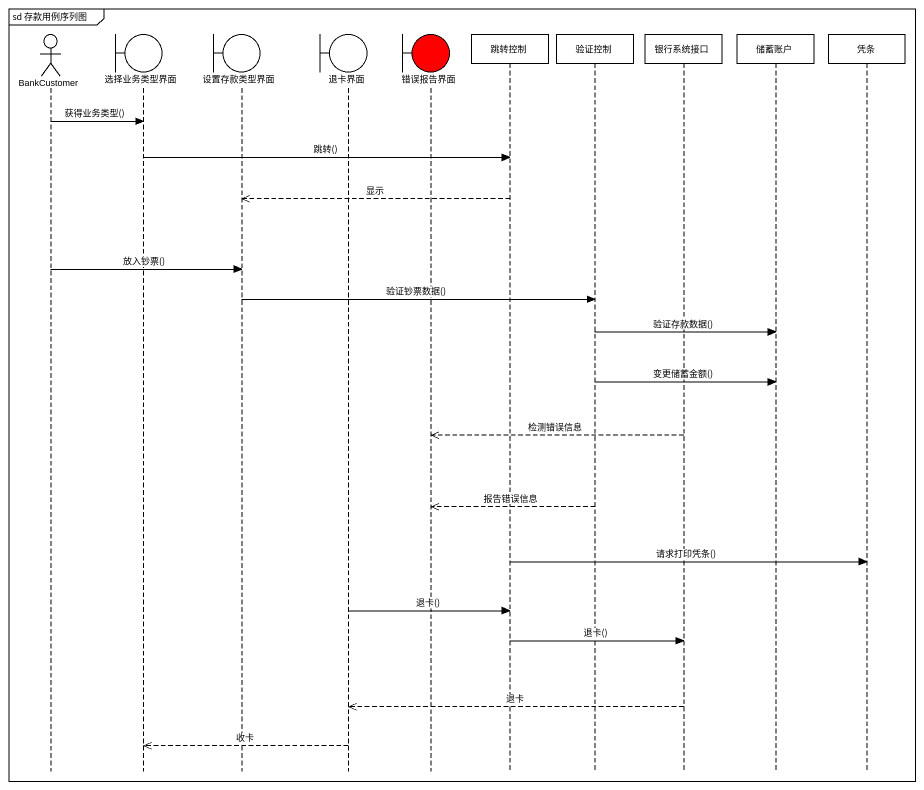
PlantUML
@startuml
mainframe sd 存款用例序列图
hide footbox
actor BankCustomer
boundary 选择业务类型界面 #FFFFFF
boundary 设置存款类型界面 #FFFFFF
boundary 退卡界面
boundary 错误报告界面 #FF0000
participant 跳转控制 #FFFFFF
participant 验证控制 #FFFFFF
participant 银行系统接口 #FFFFFF
participant 储蓄账户 #FFFFFF
participant 凭条 #FFFFFF

BankCustomer -> 选择业务类型界面 : 获得业务类型()
选择业务类型界面 -> 跳转控制 : 跳转()
跳转控制 -->> 设置存款类型界面 : 显示
BankCustomer -> 设置存款类型界面 : 放入钞票()
设置存款类型界面 -> 验证控制 : 验证钞票数据()
验证控制 -> 储蓄账户 : 验证存款数据()
验证控制 -> 储蓄账户 : 变更储蓄金额()
银行系统接口 -->> 错误报告界面 : 检测错误信息
验证控制 -->> 错误报告界面 : 报告错误信息
跳转控制 -> 凭条 : 请求打印凭条()
退卡界面 -> 跳转控制 : 退卡()
跳转控制 -> 银行系统接口 : 退卡()
银行系统接口 -->> 退卡界面 : 退卡
退卡界面 -->> 选择业务类型界面 : 收卡
@enduml
